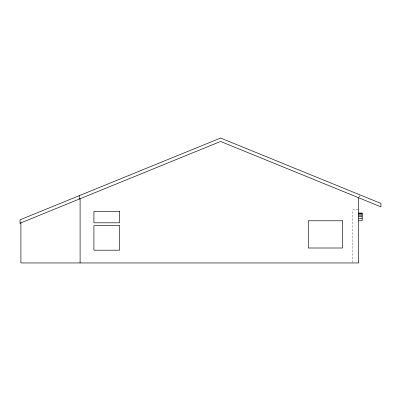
<?xml version="1.0" encoding="UTF-8"?>
<svg xmlns="http://www.w3.org/2000/svg" width="401" height="401" viewBox="0 0 401 401"><rect width="100%" height="100%" fill="white"/><g stroke="black" fill="none" stroke-linecap="round" stroke-linejoin="round"><path stroke-width="0.3" stroke-dasharray="2 1.5" d="M359.09 196.796L359.486 195.823M358.103 209.823L352.775 209.823L352.775 262.951M359.882 195.984L359.882 197.117"/><path stroke-width="0.6" d="M20.05 223.222L220.585 141.453L380.95 206.841L380.95 203.437L220.585 138.049L20.05 219.818L20.05 223.282M358.695 213.056L362.163 213.056L362.163 220.776L358.695 220.776M358.695 213.287L362.163 213.287M358.695 213.979L362.163 213.979M358.695 215.111L362.163 215.111M358.695 216.655L362.163 216.655M358.695 218.56L362.163 218.56M358.695 197.768L358.695 262.951L20.902 262.951L20.902 222.871M80.095 198.736L80.095 262.951M79.243 195.683L79.243 199.086M119.593 211.422L93.909 211.422L93.909 222.801L119.593 222.801L119.593 211.422M342.554 220.776L308.279 220.776L308.279 248.008L342.554 248.008L342.554 220.776M119.593 225.688L93.909 225.688L93.909 250.194L119.593 250.194L119.593 225.688"/></g></svg>
